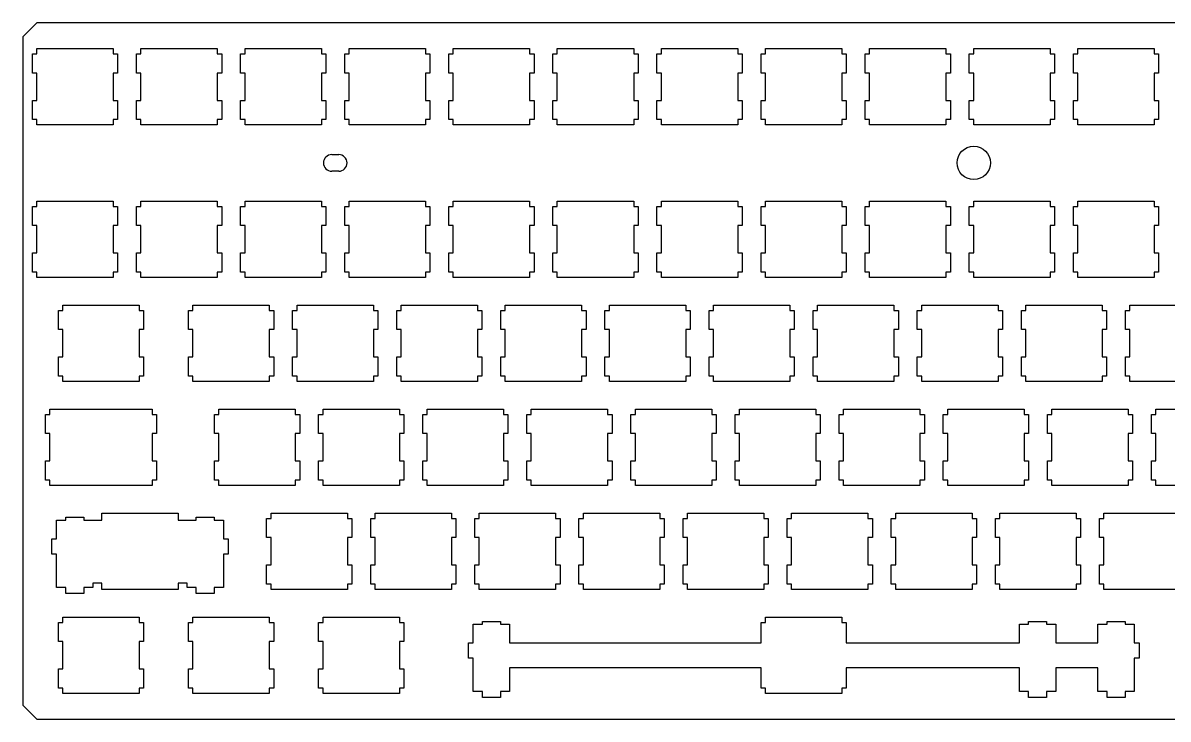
# Model space of a CAD drawing. Header units: inches. Extents: x 0.1 to 13.8, y 0.2 to 5.2.
# Drawn here: x 0.12 to 8.38, y 0.18 to 5.2 of the extents above; entities that cross this region are included whole.
import ezdxf

# ---------------------------------------------------------------- set-up
doc = ezdxf.new("R2010")
doc.units = ezdxf.units.IN
doc.header["$MEASUREMENT"] = 0
doc.layers.add('BLACK', color=1, linetype='Continuous', true_color=0xff0000)

msp = doc.modelspace()

# ---------------------------------------------------------------- linework, layer by layer
at = {"layer": 'BLACK', "color": 7, "true_color": 0xffffff}
for p, q in [((0.225, 5.195), (0.125, 5.095)), ((13.725, 5.195), (0.225, 5.195)), ((0.125, 5.095), (0.125, 0.275)), ((0.193, 4.8336), (0.193, 4.9714)), ((0.193, 4.9714), (0.225, 4.9714)), ((0.225, 5.01), (0.775, 5.01)), ((0.225, 4.9714), (0.225, 5.01)), ((0.775, 5.01), (0.775, 4.9714)), ((0.775, 4.9714), (0.807, 4.9714)), ((0.807, 4.9714), (0.807, 4.8336)), ((0.943, 4.8336), (0.943, 4.9714)), ((0.943, 4.9714), (0.975, 4.9714)), ((0.975, 4.9714), (0.975, 5.01)), ((0.975, 5.01), (1.525, 5.01)), ((1.525, 5.01), (1.525, 4.9714)), ((1.525, 4.9714), (1.557, 4.9714)), ((1.557, 4.9714), (1.557, 4.8336)), ((1.693, 4.8336), (1.693, 4.9714)), ((1.693, 4.9714), (1.725, 4.9714)), ((1.725, 5.01), (2.275, 5.01)), ((1.725, 4.9714), (1.725, 5.01)), ((2.275, 5.01), (2.275, 4.9714)), ((2.275, 4.9714), (2.307, 4.9714)), ((2.307, 4.9714), (2.307, 4.8336)), ((2.443, 4.8336), (2.443, 4.9714)), ((2.443, 4.9714), (2.475, 4.9714)), ((2.475, 5.01), (3.025, 5.01)), ((2.475, 4.9714), (2.475, 5.01)), ((3.025, 5.01), (3.025, 4.9714)), ((3.025, 4.9714), (3.057, 4.9714)), ((3.057, 4.9714), (3.057, 4.8336)), ((3.193, 4.8336), (3.193, 4.9714)), ((3.193, 4.9714), (3.225, 4.9714)), ((3.225, 4.9714), (3.225, 5.01)), ((3.225, 5.01), (3.775, 5.01)), ((3.775, 5.01), (3.775, 4.9714)), ((3.775, 4.9714), (3.807, 4.9714)), ((3.807, 4.9714), (3.807, 4.8336)), ((3.943, 4.8336), (3.943, 4.9714)), ((3.943, 4.9714), (3.975, 4.9714)), ((3.975, 4.9714), (3.975, 5.01)), ((3.975, 5.01), (4.525, 5.01)), ((4.525, 5.01), (4.525, 4.9714)), ((4.525, 4.9714), (4.557, 4.9714)), ((4.557, 4.9714), (4.557, 4.8336)), ((4.693, 4.8336), (4.693, 4.9714)), ((4.693, 4.9714), (4.725, 4.9714)), ((4.725, 5.01), (5.275, 5.01)), ((4.725, 4.9714), (4.725, 5.01)), ((5.275, 5.01), (5.275, 4.9714)), ((5.275, 4.9714), (5.307, 4.9714)), ((5.307, 4.9714), (5.307, 4.8336)), ((5.443, 4.8336), (5.443, 4.9714)), ((5.443, 4.9714), (5.475, 4.9714)), ((5.475, 5.01), (6.025, 5.01)), ((5.475, 4.9714), (5.475, 5.01)), ((6.025, 5.01), (6.025, 4.9714)), ((6.025, 4.9714), (6.057, 4.9714)), ((6.057, 4.9714), (6.057, 4.8336)), ((6.193, 4.8336), (6.193, 4.9714)), ((6.193, 4.9714), (6.225, 4.9714)), ((6.225, 5.01), (6.775, 5.01)), ((6.225, 4.9714), (6.225, 5.01)), ((6.775, 5.01), (6.775, 4.9714)), ((6.775, 4.9714), (6.807, 4.9714)), ((6.807, 4.9714), (6.807, 4.8336)), ((6.943, 4.8336), (6.943, 4.9714)), ((6.943, 4.9714), (6.975, 4.9714)), ((6.975, 5.01), (7.525, 5.01)), ((6.975, 4.9714), (6.975, 5.01)), ((7.525, 5.01), (7.525, 4.9714)), ((7.525, 4.9714), (7.557, 4.9714)), ((7.557, 4.9714), (7.557, 4.8336)), ((7.693, 4.8336), (7.693, 4.9714)), ((7.693, 4.9714), (7.725, 4.9714)), ((7.725, 5.01), (8.275, 5.01)), ((7.725, 4.9714), (7.725, 5.01)), ((8.275, 5.01), (8.275, 4.9714)), ((8.275, 4.9714), (8.307, 4.9714)), ((8.307, 4.9714), (8.307, 4.8336)), ((0.225, 4.8336), (0.193, 4.8336)), ((0.225, 4.6364), (0.225, 4.8336)), ((0.807, 4.8336), (0.775, 4.8336)), ((0.775, 4.8336), (0.775, 4.6364)), ((0.975, 4.8336), (0.943, 4.8336)), ((0.975, 4.6364), (0.975, 4.8336)), ((1.557, 4.8336), (1.525, 4.8336)), ((1.525, 4.8336), (1.525, 4.6364)), ((1.725, 4.8336), (1.693, 4.8336)), ((1.725, 4.6364), (1.725, 4.8336)), ((2.307, 4.8336), (2.275, 4.8336)), ((2.275, 4.8336), (2.275, 4.6364)), ((2.475, 4.8336), (2.443, 4.8336)), ((2.475, 4.6364), (2.475, 4.8336)), ((3.057, 4.8336), (3.025, 4.8336)), ((3.025, 4.8336), (3.025, 4.6364)), ((3.225, 4.8336), (3.193, 4.8336)), ((3.225, 4.6364), (3.225, 4.8336)), ((3.807, 4.8336), (3.775, 4.8336)), ((3.775, 4.8336), (3.775, 4.6364)), ((3.975, 4.8336), (3.943, 4.8336)), ((3.975, 4.6364), (3.975, 4.8336)), ((4.557, 4.8336), (4.525, 4.8336)), ((4.525, 4.8336), (4.525, 4.6364)), ((4.725, 4.8336), (4.693, 4.8336)), ((4.725, 4.6364), (4.725, 4.8336)), ((5.307, 4.8336), (5.275, 4.8336)), ((5.275, 4.8336), (5.275, 4.6364)), ((5.475, 4.8336), (5.443, 4.8336)), ((5.475, 4.6364), (5.475, 4.8336)), ((6.057, 4.8336), (6.025, 4.8336)), ((6.025, 4.8336), (6.025, 4.6364)), ((6.225, 4.8336), (6.193, 4.8336)), ((6.225, 4.6364), (6.225, 4.8336)), ((6.807, 4.8336), (6.775, 4.8336)), ((6.775, 4.8336), (6.775, 4.6364)), ((6.975, 4.8336), (6.943, 4.8336)), ((6.975, 4.6364), (6.975, 4.8336)), ((7.557, 4.8336), (7.525, 4.8336)), ((7.525, 4.8336), (7.525, 4.6364)), ((7.725, 4.8336), (7.693, 4.8336)), ((7.725, 4.6364), (7.725, 4.8336)), ((8.307, 4.8336), (8.275, 4.8336)), ((8.275, 4.8336), (8.275, 4.6364)), ((0.193, 4.4986), (0.193, 4.6364)), ((0.193, 4.6364), (0.225, 4.6364)), ((0.775, 4.6364), (0.807, 4.6364)), ((0.807, 4.6364), (0.807, 4.4986)), ((0.943, 4.4986), (0.943, 4.6364)), ((0.943, 4.6364), (0.975, 4.6364)), ((1.525, 4.6364), (1.557, 4.6364)), ((1.557, 4.6364), (1.557, 4.4986)), ((1.693, 4.4986), (1.693, 4.6364)), ((1.693, 4.6364), (1.725, 4.6364)), ((2.275, 4.6364), (2.307, 4.6364)), ((2.307, 4.6364), (2.307, 4.4986)), ((2.443, 4.4986), (2.443, 4.6364)), ((2.443, 4.6364), (2.475, 4.6364)), ((3.025, 4.6364), (3.057, 4.6364)), ((3.057, 4.6364), (3.057, 4.4986)), ((3.193, 4.4986), (3.193, 4.6364)), ((3.193, 4.6364), (3.225, 4.6364)), ((3.775, 4.6364), (3.807, 4.6364)), ((3.807, 4.6364), (3.807, 4.4986)), ((3.943, 4.4986), (3.943, 4.6364)), ((3.943, 4.6364), (3.975, 4.6364)), ((4.525, 4.6364), (4.557, 4.6364)), ((4.557, 4.6364), (4.557, 4.4986)), ((4.693, 4.4986), (4.693, 4.6364)), ((4.693, 4.6364), (4.725, 4.6364)), ((5.275, 4.6364), (5.307, 4.6364)), ((5.307, 4.6364), (5.307, 4.4986)), ((5.443, 4.4986), (5.443, 4.6364)), ((5.443, 4.6364), (5.475, 4.6364)), ((6.025, 4.6364), (6.057, 4.6364)), ((6.057, 4.6364), (6.057, 4.4986)), ((6.193, 4.4986), (6.193, 4.6364)), ((6.193, 4.6364), (6.225, 4.6364)), ((6.775, 4.6364), (6.807, 4.6364)), ((6.807, 4.6364), (6.807, 4.4986)), ((6.943, 4.4986), (6.943, 4.6364)), ((6.943, 4.6364), (6.975, 4.6364)), ((7.525, 4.6364), (7.557, 4.6364)), ((7.557, 4.6364), (7.557, 4.4986)), ((7.693, 4.4986), (7.693, 4.6364)), ((7.693, 4.6364), (7.725, 4.6364)), ((8.275, 4.6364), (8.307, 4.6364)), ((8.307, 4.6364), (8.307, 4.4986)), ((0.225, 4.4986), (0.193, 4.4986)), ((0.225, 4.46), (0.225, 4.4986)), ((0.775, 4.46), (0.225, 4.46)), ((0.807, 4.4986), (0.775, 4.4986)), ((0.775, 4.4986), (0.775, 4.46)), ((0.975, 4.4986), (0.943, 4.4986)), ((0.975, 4.46), (0.975, 4.4986)), ((1.525, 4.46), (0.975, 4.46)), ((1.557, 4.4986), (1.525, 4.4986)), ((1.525, 4.4986), (1.525, 4.46)), ((1.725, 4.4986), (1.693, 4.4986)), ((1.725, 4.46), (1.725, 4.4986)), ((2.275, 4.46), (1.725, 4.46)), ((2.307, 4.4986), (2.275, 4.4986)), ((2.275, 4.4986), (2.275, 4.46)), ((2.475, 4.4986), (2.443, 4.4986)), ((2.475, 4.46), (2.475, 4.4986)), ((3.025, 4.46), (2.475, 4.46)), ((3.057, 4.4986), (3.025, 4.4986)), ((3.025, 4.4986), (3.025, 4.46)), ((3.225, 4.4986), (3.193, 4.4986)), ((3.225, 4.46), (3.225, 4.4986)), ((3.775, 4.46), (3.225, 4.46)), ((3.807, 4.4986), (3.775, 4.4986)), ((3.775, 4.4986), (3.775, 4.46)), ((3.975, 4.4986), (3.943, 4.4986)), ((3.975, 4.46), (3.975, 4.4986)), ((4.525, 4.46), (3.975, 4.46)), ((4.557, 4.4986), (4.525, 4.4986)), ((4.525, 4.4986), (4.525, 4.46)), ((4.725, 4.4986), (4.693, 4.4986)), ((4.725, 4.46), (4.725, 4.4986)), ((5.275, 4.46), (4.725, 4.46)), ((5.307, 4.4986), (5.275, 4.4986)), ((5.275, 4.4986), (5.275, 4.46)), ((5.475, 4.4986), (5.443, 4.4986)), ((5.475, 4.46), (5.475, 4.4986)), ((6.025, 4.46), (5.475, 4.46)), ((6.057, 4.4986), (6.025, 4.4986)), ((6.025, 4.4986), (6.025, 4.46)), ((6.225, 4.4986), (6.193, 4.4986)), ((6.225, 4.46), (6.225, 4.4986)), ((6.775, 4.46), (6.225, 4.46)), ((6.807, 4.4986), (6.775, 4.4986)), ((6.775, 4.4986), (6.775, 4.46)), ((6.975, 4.4986), (6.943, 4.4986)), ((6.975, 4.46), (6.975, 4.4986)), ((7.525, 4.46), (6.975, 4.46)), ((7.557, 4.4986), (7.525, 4.4986)), ((7.525, 4.4986), (7.525, 4.46)), ((7.725, 4.4986), (7.693, 4.4986)), ((7.725, 4.46), (7.725, 4.4986)), ((8.275, 4.46), (7.725, 4.46)), ((8.307, 4.4986), (8.275, 4.4986)), ((8.275, 4.4986), (8.275, 4.46)), ((2.35, 4.245), (2.4, 4.245)), ((2.4, 4.125), (2.35, 4.125)), ((0.225, 3.91), (0.775, 3.91)), ((0.225, 3.8714), (0.225, 3.91)), ((0.775, 3.91), (0.775, 3.8714)), ((0.975, 3.91), (1.525, 3.91)), ((0.975, 3.8714), (0.975, 3.91)), ((1.525, 3.91), (1.525, 3.8714)), ((1.725, 3.91), (2.275, 3.91)), ((1.725, 3.8714), (1.725, 3.91)), ((2.275, 3.91), (2.275, 3.8714)), ((2.475, 3.91), (3.025, 3.91)), ((2.475, 3.8714), (2.475, 3.91)), ((3.025, 3.91), (3.025, 3.8714)), ((3.225, 3.8714), (3.225, 3.91)), ((3.225, 3.91), (3.775, 3.91)), ((3.775, 3.91), (3.775, 3.8714)), ((3.975, 3.8714), (3.975, 3.91)), ((3.975, 3.91), (4.525, 3.91)), ((4.525, 3.91), (4.525, 3.8714)), ((4.725, 3.91), (5.275, 3.91)), ((4.725, 3.8714), (4.725, 3.91)), ((5.275, 3.91), (5.275, 3.8714)), ((5.475, 3.91), (6.025, 3.91)), ((5.475, 3.8714), (5.475, 3.91)), ((6.025, 3.91), (6.025, 3.8714)), ((6.225, 3.91), (6.775, 3.91)), ((6.225, 3.8714), (6.225, 3.91)), ((6.775, 3.91), (6.775, 3.8714)), ((6.975, 3.91), (7.525, 3.91)), ((6.975, 3.8714), (6.975, 3.91)), ((7.525, 3.91), (7.525, 3.8714)), ((7.725, 3.91), (8.275, 3.91)), ((7.725, 3.8714), (7.725, 3.91)), ((8.275, 3.91), (8.275, 3.8714)), ((0.193, 3.7336), (0.193, 3.8714)), ((0.193, 3.8714), (0.225, 3.8714)), ((0.775, 3.8714), (0.807, 3.8714)), ((0.807, 3.8714), (0.807, 3.7336)), ((0.943, 3.7336), (0.943, 3.8714)), ((0.943, 3.8714), (0.975, 3.8714)), ((1.525, 3.8714), (1.557, 3.8714)), ((1.557, 3.8714), (1.557, 3.7336)), ((1.693, 3.7336), (1.693, 3.8714)), ((1.693, 3.8714), (1.725, 3.8714)), ((2.275, 3.8714), (2.307, 3.8714)), ((2.307, 3.8714), (2.307, 3.7336)), ((2.443, 3.7336), (2.443, 3.8714)), ((2.443, 3.8714), (2.475, 3.8714)), ((3.025, 3.8714), (3.057, 3.8714)), ((3.057, 3.8714), (3.057, 3.7336)), ((3.193, 3.7336), (3.193, 3.8714)), ((3.193, 3.8714), (3.225, 3.8714)), ((3.775, 3.8714), (3.807, 3.8714)), ((3.807, 3.8714), (3.807, 3.7336)), ((3.943, 3.7336), (3.943, 3.8714)), ((3.943, 3.8714), (3.975, 3.8714)), ((4.525, 3.8714), (4.557, 3.8714)), ((4.557, 3.8714), (4.557, 3.7336)), ((4.693, 3.7336), (4.693, 3.8714)), ((4.693, 3.8714), (4.725, 3.8714)), ((5.275, 3.8714), (5.307, 3.8714)), ((5.307, 3.8714), (5.307, 3.7336)), ((5.443, 3.7336), (5.443, 3.8714)), ((5.443, 3.8714), (5.475, 3.8714)), ((6.025, 3.8714), (6.057, 3.8714)), ((6.057, 3.8714), (6.057, 3.7336)), ((6.193, 3.7336), (6.193, 3.8714)), ((6.193, 3.8714), (6.225, 3.8714)), ((6.775, 3.8714), (6.807, 3.8714)), ((6.807, 3.8714), (6.807, 3.7336)), ((6.943, 3.7336), (6.943, 3.8714)), ((6.943, 3.8714), (6.975, 3.8714)), ((7.525, 3.8714), (7.557, 3.8714)), ((7.557, 3.8714), (7.557, 3.7336)), ((7.693, 3.7336), (7.693, 3.8714)), ((7.693, 3.8714), (7.725, 3.8714)), ((8.275, 3.8714), (8.307, 3.8714)), ((8.307, 3.8714), (8.307, 3.7336)), ((0.225, 3.7336), (0.193, 3.7336)), ((0.225, 3.5364), (0.225, 3.7336)), ((0.807, 3.7336), (0.775, 3.7336)), ((0.775, 3.7336), (0.775, 3.5364)), ((0.975, 3.7336), (0.943, 3.7336)), ((0.975, 3.5364), (0.975, 3.7336)), ((1.557, 3.7336), (1.525, 3.7336)), ((1.525, 3.7336), (1.525, 3.5364)), ((1.725, 3.7336), (1.693, 3.7336)), ((1.725, 3.5364), (1.725, 3.7336)), ((2.307, 3.7336), (2.275, 3.7336)), ((2.275, 3.7336), (2.275, 3.5364)), ((2.475, 3.7336), (2.443, 3.7336)), ((2.475, 3.5364), (2.475, 3.7336)), ((3.057, 3.7336), (3.025, 3.7336)), ((3.025, 3.7336), (3.025, 3.5364)), ((3.225, 3.7336), (3.193, 3.7336)), ((3.225, 3.5364), (3.225, 3.7336)), ((3.807, 3.7336), (3.775, 3.7336)), ((3.775, 3.7336), (3.775, 3.5364)), ((3.975, 3.7336), (3.943, 3.7336)), ((3.975, 3.5364), (3.975, 3.7336)), ((4.557, 3.7336), (4.525, 3.7336)), ((4.525, 3.7336), (4.525, 3.5364)), ((4.725, 3.7336), (4.693, 3.7336)), ((4.725, 3.5364), (4.725, 3.7336)), ((5.307, 3.7336), (5.275, 3.7336)), ((5.275, 3.7336), (5.275, 3.5364)), ((5.475, 3.7336), (5.443, 3.7336)), ((5.475, 3.5364), (5.475, 3.7336)), ((6.057, 3.7336), (6.025, 3.7336)), ((6.025, 3.7336), (6.025, 3.5364)), ((6.225, 3.7336), (6.193, 3.7336)), ((6.225, 3.5364), (6.225, 3.7336)), ((6.807, 3.7336), (6.775, 3.7336)), ((6.775, 3.7336), (6.775, 3.5364)), ((6.975, 3.7336), (6.943, 3.7336)), ((6.975, 3.5364), (6.975, 3.7336)), ((7.557, 3.7336), (7.525, 3.7336)), ((7.525, 3.7336), (7.525, 3.5364)), ((7.725, 3.7336), (7.693, 3.7336)), ((7.725, 3.5364), (7.725, 3.7336)), ((8.307, 3.7336), (8.275, 3.7336)), ((8.275, 3.7336), (8.275, 3.5364)), ((0.193, 3.3986), (0.193, 3.5364)), ((0.193, 3.5364), (0.225, 3.5364)), ((0.775, 3.5364), (0.807, 3.5364)), ((0.807, 3.5364), (0.807, 3.3986)), ((0.943, 3.3986), (0.943, 3.5364)), ((0.943, 3.5364), (0.975, 3.5364)), ((1.525, 3.5364), (1.557, 3.5364)), ((1.557, 3.5364), (1.557, 3.3986)), ((1.693, 3.3986), (1.693, 3.5364)), ((1.693, 3.5364), (1.725, 3.5364)), ((2.275, 3.5364), (2.307, 3.5364)), ((2.307, 3.5364), (2.307, 3.3986)), ((2.443, 3.3986), (2.443, 3.5364)), ((2.443, 3.5364), (2.475, 3.5364)), ((3.025, 3.5364), (3.057, 3.5364)), ((3.057, 3.5364), (3.057, 3.3986)), ((3.193, 3.3986), (3.193, 3.5364)), ((3.193, 3.5364), (3.225, 3.5364)), ((3.775, 3.5364), (3.807, 3.5364)), ((3.807, 3.5364), (3.807, 3.3986)), ((3.943, 3.3986), (3.943, 3.5364)), ((3.943, 3.5364), (3.975, 3.5364)), ((4.525, 3.5364), (4.557, 3.5364)), ((4.557, 3.5364), (4.557, 3.3986)), ((4.693, 3.3986), (4.693, 3.5364)), ((4.693, 3.5364), (4.725, 3.5364)), ((5.275, 3.5364), (5.307, 3.5364)), ((5.307, 3.5364), (5.307, 3.3986)), ((5.443, 3.3986), (5.443, 3.5364)), ((5.443, 3.5364), (5.475, 3.5364)), ((6.025, 3.5364), (6.057, 3.5364)), ((6.057, 3.5364), (6.057, 3.3986)), ((6.193, 3.3986), (6.193, 3.5364)), ((6.193, 3.5364), (6.225, 3.5364)), ((6.775, 3.5364), (6.807, 3.5364)), ((6.807, 3.5364), (6.807, 3.3986)), ((6.943, 3.3986), (6.943, 3.5364)), ((6.943, 3.5364), (6.975, 3.5364)), ((7.525, 3.5364), (7.557, 3.5364)), ((7.557, 3.5364), (7.557, 3.3986)), ((7.693, 3.3986), (7.693, 3.5364)), ((7.693, 3.5364), (7.725, 3.5364)), ((8.275, 3.5364), (8.307, 3.5364)), ((8.307, 3.5364), (8.307, 3.3986)), ((0.225, 3.3986), (0.193, 3.3986)), ((0.225, 3.36), (0.225, 3.3986)), ((0.807, 3.3986), (0.775, 3.3986)), ((0.775, 3.3986), (0.775, 3.36)), ((0.975, 3.3986), (0.943, 3.3986)), ((0.975, 3.36), (0.975, 3.3986)), ((1.557, 3.3986), (1.525, 3.3986)), ((1.525, 3.3986), (1.525, 3.36)), ((1.725, 3.3986), (1.693, 3.3986)), ((1.725, 3.36), (1.725, 3.3986)), ((2.307, 3.3986), (2.275, 3.3986)), ((2.275, 3.3986), (2.275, 3.36)), ((2.475, 3.3986), (2.443, 3.3986)), ((2.475, 3.36), (2.475, 3.3986)), ((3.057, 3.3986), (3.025, 3.3986)), ((3.025, 3.3986), (3.025, 3.36)), ((3.225, 3.3986), (3.193, 3.3986)), ((3.225, 3.36), (3.225, 3.3986)), ((3.807, 3.3986), (3.775, 3.3986)), ((3.775, 3.3986), (3.775, 3.36)), ((3.975, 3.3986), (3.943, 3.3986)), ((3.975, 3.36), (3.975, 3.3986)), ((4.557, 3.3986), (4.525, 3.3986)), ((4.525, 3.3986), (4.525, 3.36)), ((4.725, 3.3986), (4.693, 3.3986)), ((4.725, 3.36), (4.725, 3.3986)), ((5.307, 3.3986), (5.275, 3.3986)), ((5.275, 3.3986), (5.275, 3.36)), ((5.475, 3.3986), (5.443, 3.3986)), ((5.475, 3.36), (5.475, 3.3986)), ((6.057, 3.3986), (6.025, 3.3986)), ((6.025, 3.3986), (6.025, 3.36)), ((6.225, 3.3986), (6.193, 3.3986)), ((6.225, 3.36), (6.225, 3.3986)), ((6.807, 3.3986), (6.775, 3.3986)), ((6.775, 3.3986), (6.775, 3.36)), ((6.975, 3.3986), (6.943, 3.3986)), ((6.975, 3.36), (6.975, 3.3986)), ((7.557, 3.3986), (7.525, 3.3986)), ((7.525, 3.3986), (7.525, 3.36)), ((7.725, 3.3986), (7.693, 3.3986)), ((7.725, 3.36), (7.725, 3.3986)), ((8.307, 3.3986), (8.275, 3.3986)), ((8.275, 3.3986), (8.275, 3.36)), ((0.775, 3.36), (0.225, 3.36)), ((1.525, 3.36), (0.975, 3.36)), ((2.275, 3.36), (1.725, 3.36)), ((3.025, 3.36), (2.475, 3.36)), ((3.775, 3.36), (3.225, 3.36)), ((4.525, 3.36), (3.975, 3.36)), ((5.275, 3.36), (4.725, 3.36)), ((6.025, 3.36), (5.475, 3.36)), ((6.775, 3.36), (6.225, 3.36)), ((7.525, 3.36), (6.975, 3.36)), ((8.275, 3.36), (7.725, 3.36)), ((0.4125, 3.16), (0.9625, 3.16)), ((0.4125, 3.1214), (0.4125, 3.16)), ((0.9625, 3.16), (0.9625, 3.1214)), ((1.35, 3.16), (1.9, 3.16)), ((1.35, 3.1214), (1.35, 3.16)), ((1.9, 3.16), (1.9, 3.1214)), ((2.1, 3.16), (2.65, 3.16)), ((2.1, 3.1214), (2.1, 3.16)), ((2.65, 3.16), (2.65, 3.1214)), ((2.85, 3.16), (3.4, 3.16)), ((2.85, 3.1214), (2.85, 3.16)), ((3.4, 3.16), (3.4, 3.1214)), ((3.6, 3.16), (4.15, 3.16)), ((3.6, 3.1214), (3.6, 3.16)), ((4.15, 3.16), (4.15, 3.1214)), ((4.35, 3.16), (4.9, 3.16)), ((4.35, 3.1214), (4.35, 3.16)), ((4.9, 3.16), (4.9, 3.1214)), ((5.1, 3.16), (5.65, 3.16)), ((5.1, 3.1214), (5.1, 3.16)), ((5.65, 3.16), (5.65, 3.1214)), ((5.85, 3.16), (6.4, 3.16)), ((5.85, 3.1214), (5.85, 3.16)), ((6.4, 3.16), (6.4, 3.1214)), ((6.6, 3.16), (7.15, 3.16)), ((6.6, 3.1214), (6.6, 3.16)), ((7.15, 3.16), (7.15, 3.1214)), ((7.35, 3.16), (7.9, 3.16)), ((7.35, 3.1214), (7.35, 3.16)), ((7.9, 3.16), (7.9, 3.1214)), ((8.1, 3.16), (8.65, 3.16)), ((8.1, 3.1214), (8.1, 3.16)), ((0.3805, 2.9836), (0.3805, 3.1214)), ((0.3805, 3.1214), (0.4125, 3.1214)), ((0.9625, 3.1214), (0.9945, 3.1214)), ((0.9945, 3.1214), (0.9945, 2.9836)), ((1.318, 2.9836), (1.318, 3.1214)), ((1.318, 3.1214), (1.35, 3.1214)), ((1.9, 3.1214), (1.932, 3.1214)), ((1.932, 3.1214), (1.932, 2.9836)), ((2.068, 2.9836), (2.068, 3.1214)), ((2.068, 3.1214), (2.1, 3.1214)), ((2.65, 3.1214), (2.682, 3.1214)), ((2.682, 3.1214), (2.682, 2.9836)), ((2.818, 2.9836), (2.818, 3.1214)), ((2.818, 3.1214), (2.85, 3.1214)), ((3.4, 3.1214), (3.432, 3.1214)), ((3.432, 3.1214), (3.432, 2.9836)), ((3.568, 2.9836), (3.568, 3.1214)), ((3.568, 3.1214), (3.6, 3.1214)), ((4.15, 3.1214), (4.182, 3.1214)), ((4.182, 3.1214), (4.182, 2.9836)), ((4.318, 2.9836), (4.318, 3.1214)), ((4.318, 3.1214), (4.35, 3.1214)), ((4.9, 3.1214), (4.932, 3.1214)), ((4.932, 3.1214), (4.932, 2.9836)), ((5.068, 2.9836), (5.068, 3.1214)), ((5.068, 3.1214), (5.1, 3.1214)), ((5.65, 3.1214), (5.682, 3.1214)), ((5.682, 3.1214), (5.682, 2.9836)), ((5.818, 2.9836), (5.818, 3.1214)), ((5.818, 3.1214), (5.85, 3.1214)), ((6.4, 3.1214), (6.432, 3.1214)), ((6.432, 3.1214), (6.432, 2.9836)), ((6.568, 2.9836), (6.568, 3.1214)), ((6.568, 3.1214), (6.6, 3.1214)), ((7.15, 3.1214), (7.182, 3.1214)), ((7.182, 3.1214), (7.182, 2.9836)), ((7.318, 2.9836), (7.318, 3.1214)), ((7.318, 3.1214), (7.35, 3.1214)), ((7.9, 3.1214), (7.932, 3.1214)), ((7.932, 3.1214), (7.932, 2.9836)), ((8.068, 2.9836), (8.068, 3.1214)), ((8.068, 3.1214), (8.1, 3.1214)), ((0.4125, 2.9836), (0.3805, 2.9836)), ((0.4125, 2.7864), (0.4125, 2.9836)), ((0.9945, 2.9836), (0.9625, 2.9836)), ((0.9625, 2.9836), (0.9625, 2.7864)), ((1.35, 2.9836), (1.318, 2.9836)), ((1.35, 2.7864), (1.35, 2.9836)), ((1.932, 2.9836), (1.9, 2.9836)), ((1.9, 2.9836), (1.9, 2.7864)), ((2.1, 2.9836), (2.068, 2.9836)), ((2.1, 2.7864), (2.1, 2.9836)), ((2.682, 2.9836), (2.65, 2.9836)), ((2.65, 2.9836), (2.65, 2.7864)), ((2.85, 2.9836), (2.818, 2.9836)), ((2.85, 2.7864), (2.85, 2.9836)), ((3.432, 2.9836), (3.4, 2.9836)), ((3.4, 2.9836), (3.4, 2.7864)), ((3.6, 2.9836), (3.568, 2.9836)), ((3.6, 2.7864), (3.6, 2.9836)), ((4.182, 2.9836), (4.15, 2.9836)), ((4.15, 2.9836), (4.15, 2.7864)), ((4.35, 2.9836), (4.318, 2.9836)), ((4.35, 2.7864), (4.35, 2.9836)), ((4.932, 2.9836), (4.9, 2.9836)), ((4.9, 2.9836), (4.9, 2.7864)), ((5.1, 2.9836), (5.068, 2.9836)), ((5.1, 2.7864), (5.1, 2.9836)), ((5.682, 2.9836), (5.65, 2.9836)), ((5.65, 2.9836), (5.65, 2.7864)), ((5.85, 2.9836), (5.818, 2.9836)), ((5.85, 2.7864), (5.85, 2.9836)), ((6.432, 2.9836), (6.4, 2.9836)), ((6.4, 2.9836), (6.4, 2.7864)), ((6.6, 2.9836), (6.568, 2.9836)), ((6.6, 2.7864), (6.6, 2.9836)), ((7.182, 2.9836), (7.15, 2.9836)), ((7.15, 2.9836), (7.15, 2.7864)), ((7.35, 2.9836), (7.318, 2.9836)), ((7.35, 2.7864), (7.35, 2.9836)), ((7.932, 2.9836), (7.9, 2.9836)), ((7.9, 2.9836), (7.9, 2.7864)), ((8.1, 2.9836), (8.068, 2.9836)), ((8.1, 2.7864), (8.1, 2.9836)), ((0.3805, 2.6486), (0.3805, 2.7864)), ((0.3805, 2.7864), (0.4125, 2.7864)), ((0.9625, 2.7864), (0.9945, 2.7864)), ((0.9945, 2.7864), (0.9945, 2.6486)), ((1.318, 2.6486), (1.318, 2.7864)), ((1.318, 2.7864), (1.35, 2.7864)), ((1.9, 2.7864), (1.932, 2.7864)), ((1.932, 2.7864), (1.932, 2.6486)), ((2.068, 2.6486), (2.068, 2.7864)), ((2.068, 2.7864), (2.1, 2.7864)), ((2.65, 2.7864), (2.682, 2.7864)), ((2.682, 2.7864), (2.682, 2.6486)), ((2.818, 2.6486), (2.818, 2.7864)), ((2.818, 2.7864), (2.85, 2.7864)), ((3.4, 2.7864), (3.432, 2.7864)), ((3.432, 2.7864), (3.432, 2.6486)), ((3.568, 2.6486), (3.568, 2.7864)), ((3.568, 2.7864), (3.6, 2.7864)), ((4.15, 2.7864), (4.182, 2.7864)), ((4.182, 2.7864), (4.182, 2.6486)), ((4.318, 2.6486), (4.318, 2.7864)), ((4.318, 2.7864), (4.35, 2.7864)), ((4.9, 2.7864), (4.932, 2.7864)), ((4.932, 2.7864), (4.932, 2.6486)), ((5.068, 2.6486), (5.068, 2.7864)), ((5.068, 2.7864), (5.1, 2.7864)), ((5.65, 2.7864), (5.682, 2.7864)), ((5.682, 2.7864), (5.682, 2.6486)), ((5.818, 2.6486), (5.818, 2.7864)), ((5.818, 2.7864), (5.85, 2.7864)), ((6.4, 2.7864), (6.432, 2.7864)), ((6.432, 2.7864), (6.432, 2.6486)), ((6.568, 2.6486), (6.568, 2.7864)), ((6.568, 2.7864), (6.6, 2.7864)), ((7.15, 2.7864), (7.182, 2.7864)), ((7.182, 2.7864), (7.182, 2.6486)), ((7.318, 2.6486), (7.318, 2.7864)), ((7.318, 2.7864), (7.35, 2.7864)), ((7.9, 2.7864), (7.932, 2.7864)), ((7.932, 2.7864), (7.932, 2.6486)), ((8.068, 2.6486), (8.068, 2.7864)), ((8.068, 2.7864), (8.1, 2.7864)), ((0.4125, 2.6486), (0.3805, 2.6486)), ((0.4125, 2.61), (0.4125, 2.6486)), ((0.9945, 2.6486), (0.9625, 2.6486)), ((0.9625, 2.6486), (0.9625, 2.61)), ((1.35, 2.6486), (1.318, 2.6486)), ((1.35, 2.61), (1.35, 2.6486)), ((1.932, 2.6486), (1.9, 2.6486)), ((1.9, 2.6486), (1.9, 2.61)), ((2.1, 2.6486), (2.068, 2.6486)), ((2.1, 2.61), (2.1, 2.6486)), ((2.682, 2.6486), (2.65, 2.6486)), ((2.65, 2.6486), (2.65, 2.61)), ((2.85, 2.6486), (2.818, 2.6486)), ((2.85, 2.61), (2.85, 2.6486)), ((3.432, 2.6486), (3.4, 2.6486)), ((3.4, 2.6486), (3.4, 2.61)), ((3.6, 2.6486), (3.568, 2.6486)), ((3.6, 2.61), (3.6, 2.6486)), ((4.182, 2.6486), (4.15, 2.6486)), ((4.15, 2.6486), (4.15, 2.61)), ((4.35, 2.6486), (4.318, 2.6486)), ((4.35, 2.61), (4.35, 2.6486)), ((4.932, 2.6486), (4.9, 2.6486)), ((4.9, 2.6486), (4.9, 2.61)), ((5.1, 2.6486), (5.068, 2.6486)), ((5.1, 2.61), (5.1, 2.6486)), ((5.682, 2.6486), (5.65, 2.6486)), ((5.65, 2.6486), (5.65, 2.61)), ((5.85, 2.6486), (5.818, 2.6486)), ((5.85, 2.61), (5.85, 2.6486)), ((6.432, 2.6486), (6.4, 2.6486)), ((6.4, 2.6486), (6.4, 2.61)), ((6.6, 2.6486), (6.568, 2.6486)), ((6.6, 2.61), (6.6, 2.6486)), ((7.182, 2.6486), (7.15, 2.6486)), ((7.15, 2.6486), (7.15, 2.61)), ((7.35, 2.6486), (7.318, 2.6486)), ((7.35, 2.61), (7.35, 2.6486)), ((7.932, 2.6486), (7.9, 2.6486)), ((7.9, 2.6486), (7.9, 2.61)), ((8.1, 2.6486), (8.068, 2.6486)), ((8.1, 2.61), (8.1, 2.6486)), ((0.9625, 2.61), (0.4125, 2.61)), ((1.9, 2.61), (1.35, 2.61)), ((2.65, 2.61), (2.1, 2.61)), ((3.4, 2.61), (2.85, 2.61)), ((4.15, 2.61), (3.6, 2.61)), ((4.9, 2.61), (4.35, 2.61)), ((5.65, 2.61), (5.1, 2.61)), ((6.4, 2.61), (5.85, 2.61)), ((7.15, 2.61), (6.6, 2.61)), ((7.9, 2.61), (7.35, 2.61)), ((8.65, 2.61), (8.1, 2.61)), ((0.3188, 2.41), (1.0563, 2.41)), ((0.3188, 2.3714), (0.3188, 2.41)), ((1.0563, 2.41), (1.0563, 2.3714)), ((1.5375, 2.41), (2.0875, 2.41)), ((1.5375, 2.3714), (1.5375, 2.41)), ((2.0875, 2.41), (2.0875, 2.3714)), ((2.2875, 2.41), (2.8375, 2.41)), ((2.2875, 2.3714), (2.2875, 2.41)), ((2.8375, 2.41), (2.8375, 2.3714)), ((3.0375, 2.41), (3.5875, 2.41)), ((3.0375, 2.3714), (3.0375, 2.41)), ((3.5875, 2.41), (3.5875, 2.3714)), ((3.7875, 2.41), (4.3375, 2.41)), ((3.7875, 2.3714), (3.7875, 2.41)), ((4.3375, 2.41), (4.3375, 2.3714)), ((4.5375, 2.41), (5.0875, 2.41)), ((4.5375, 2.3714), (4.5375, 2.41)), ((5.0875, 2.41), (5.0875, 2.3714)), ((5.2875, 2.41), (5.8375, 2.41)), ((5.2875, 2.3714), (5.2875, 2.41)), ((5.8375, 2.41), (5.8375, 2.3714)), ((6.0375, 2.41), (6.5875, 2.41)), ((6.0375, 2.3714), (6.0375, 2.41)), ((6.5875, 2.41), (6.5875, 2.3714)), ((6.7875, 2.41), (7.3375, 2.41)), ((6.7875, 2.3714), (6.7875, 2.41)), ((7.3375, 2.41), (7.3375, 2.3714)), ((7.5375, 2.41), (8.0875, 2.41)), ((7.5375, 2.3714), (7.5375, 2.41)), ((8.0875, 2.41), (8.0875, 2.3714)), ((8.2875, 2.41), (8.8375, 2.41)), ((8.2875, 2.3714), (8.2875, 2.41)), ((0.2868, 2.2336), (0.2868, 2.3714)), ((0.2868, 2.3714), (0.3188, 2.3714)), ((1.0563, 2.3714), (1.0883, 2.3714)), ((1.0883, 2.3714), (1.0883, 2.2336)), ((1.5055, 2.2336), (1.5055, 2.3714)), ((1.5055, 2.3714), (1.5375, 2.3714)), ((2.0875, 2.3714), (2.1195, 2.3714)), ((2.1195, 2.3714), (2.1195, 2.2336)), ((2.2555, 2.2336), (2.2555, 2.3714)), ((2.2555, 2.3714), (2.2875, 2.3714)), ((2.8375, 2.3714), (2.8695, 2.3714)), ((2.8695, 2.3714), (2.8695, 2.2336)), ((3.0055, 2.2336), (3.0055, 2.3714)), ((3.0055, 2.3714), (3.0375, 2.3714)), ((3.5875, 2.3714), (3.6195, 2.3714)), ((3.6195, 2.3714), (3.6195, 2.2336)), ((3.7555, 2.2336), (3.7555, 2.3714)), ((3.7555, 2.3714), (3.7875, 2.3714)), ((4.3375, 2.3714), (4.3695, 2.3714)), ((4.3695, 2.3714), (4.3695, 2.2336)), ((4.5055, 2.2336), (4.5055, 2.3714)), ((4.5055, 2.3714), (4.5375, 2.3714)), ((5.0875, 2.3714), (5.1195, 2.3714)), ((5.1195, 2.3714), (5.1195, 2.2336)), ((5.2555, 2.2336), (5.2555, 2.3714)), ((5.2555, 2.3714), (5.2875, 2.3714)), ((5.8375, 2.3714), (5.8695, 2.3714)), ((5.8695, 2.3714), (5.8695, 2.2336)), ((6.0055, 2.2336), (6.0055, 2.3714)), ((6.0055, 2.3714), (6.0375, 2.3714)), ((6.5875, 2.3714), (6.6195, 2.3714)), ((6.6195, 2.3714), (6.6195, 2.2336)), ((6.7555, 2.2336), (6.7555, 2.3714)), ((6.7555, 2.3714), (6.7875, 2.3714)), ((7.3375, 2.3714), (7.3695, 2.3714)), ((7.3695, 2.3714), (7.3695, 2.2336)), ((7.5055, 2.2336), (7.5055, 2.3714)), ((7.5055, 2.3714), (7.5375, 2.3714)), ((8.0875, 2.3714), (8.1195, 2.3714)), ((8.1195, 2.3714), (8.1195, 2.2336)), ((8.2555, 2.2336), (8.2555, 2.3714)), ((8.2555, 2.3714), (8.2875, 2.3714)), ((0.3188, 2.2336), (0.2868, 2.2336)), ((0.3188, 2.0364), (0.3188, 2.2336)), ((1.0883, 2.2336), (1.0563, 2.2336)), ((1.0563, 2.2336), (1.0563, 2.0364)), ((1.5375, 2.2336), (1.5055, 2.2336)), ((1.5375, 2.0364), (1.5375, 2.2336)), ((2.1195, 2.2336), (2.0875, 2.2336)), ((2.0875, 2.2336), (2.0875, 2.0364)), ((2.2875, 2.2336), (2.2555, 2.2336)), ((2.2875, 2.0364), (2.2875, 2.2336)), ((2.8695, 2.2336), (2.8375, 2.2336)), ((2.8375, 2.2336), (2.8375, 2.0364)), ((3.0375, 2.2336), (3.0055, 2.2336)), ((3.0375, 2.0364), (3.0375, 2.2336)), ((3.6195, 2.2336), (3.5875, 2.2336)), ((3.5875, 2.2336), (3.5875, 2.0364)), ((3.7875, 2.2336), (3.7555, 2.2336)), ((3.7875, 2.0364), (3.7875, 2.2336)), ((4.3695, 2.2336), (4.3375, 2.2336)), ((4.3375, 2.2336), (4.3375, 2.0364)), ((4.5375, 2.2336), (4.5055, 2.2336)), ((4.5375, 2.0364), (4.5375, 2.2336)), ((5.1195, 2.2336), (5.0875, 2.2336)), ((5.0875, 2.2336), (5.0875, 2.0364)), ((5.2875, 2.2336), (5.2555, 2.2336)), ((5.2875, 2.0364), (5.2875, 2.2336)), ((5.8695, 2.2336), (5.8375, 2.2336)), ((5.8375, 2.2336), (5.8375, 2.0364)), ((6.0375, 2.2336), (6.0055, 2.2336)), ((6.0375, 2.0364), (6.0375, 2.2336)), ((6.6195, 2.2336), (6.5875, 2.2336)), ((6.5875, 2.2336), (6.5875, 2.0364)), ((6.7875, 2.2336), (6.7555, 2.2336)), ((6.7875, 2.0364), (6.7875, 2.2336)), ((7.3695, 2.2336), (7.3375, 2.2336)), ((7.3375, 2.2336), (7.3375, 2.0364)), ((7.5375, 2.2336), (7.5055, 2.2336)), ((7.5375, 2.0364), (7.5375, 2.2336)), ((8.1195, 2.2336), (8.0875, 2.2336)), ((8.0875, 2.2336), (8.0875, 2.0364)), ((8.2875, 2.2336), (8.2555, 2.2336)), ((8.2875, 2.0364), (8.2875, 2.2336)), ((0.2868, 1.8986), (0.2868, 2.0364)), ((0.2868, 2.0364), (0.3188, 2.0364)), ((1.0563, 2.0364), (1.0883, 2.0364)), ((1.0883, 2.0364), (1.0883, 1.8986)), ((1.5055, 1.8986), (1.5055, 2.0364)), ((1.5055, 2.0364), (1.5375, 2.0364)), ((2.0875, 2.0364), (2.1195, 2.0364)), ((2.1195, 2.0364), (2.1195, 1.8986)), ((2.2555, 1.8986), (2.2555, 2.0364)), ((2.2555, 2.0364), (2.2875, 2.0364)), ((2.8375, 2.0364), (2.8695, 2.0364)), ((2.8695, 2.0364), (2.8695, 1.8986)), ((3.0055, 1.8986), (3.0055, 2.0364)), ((3.0055, 2.0364), (3.0375, 2.0364)), ((3.5875, 2.0364), (3.6195, 2.0364)), ((3.6195, 2.0364), (3.6195, 1.8986)), ((3.7555, 1.8986), (3.7555, 2.0364)), ((3.7555, 2.0364), (3.7875, 2.0364)), ((4.3375, 2.0364), (4.3695, 2.0364)), ((4.3695, 2.0364), (4.3695, 1.8986)), ((4.5055, 1.8986), (4.5055, 2.0364)), ((4.5055, 2.0364), (4.5375, 2.0364)), ((5.0875, 2.0364), (5.1195, 2.0364)), ((5.1195, 2.0364), (5.1195, 1.8986)), ((5.2555, 1.8986), (5.2555, 2.0364)), ((5.2555, 2.0364), (5.2875, 2.0364)), ((5.8375, 2.0364), (5.8695, 2.0364)), ((5.8695, 2.0364), (5.8695, 1.8986)), ((6.0055, 1.8986), (6.0055, 2.0364)), ((6.0055, 2.0364), (6.0375, 2.0364)), ((6.5875, 2.0364), (6.6195, 2.0364)), ((6.6195, 2.0364), (6.6195, 1.8986)), ((6.7555, 1.8986), (6.7555, 2.0364)), ((6.7555, 2.0364), (6.7875, 2.0364)), ((7.3375, 2.0364), (7.3695, 2.0364)), ((7.3695, 2.0364), (7.3695, 1.8986)), ((7.5055, 1.8986), (7.5055, 2.0364)), ((7.5055, 2.0364), (7.5375, 2.0364)), ((8.0875, 2.0364), (8.1195, 2.0364)), ((8.1195, 2.0364), (8.1195, 1.8986)), ((8.2555, 1.8986), (8.2555, 2.0364)), ((8.2555, 2.0364), (8.2875, 2.0364)), ((0.3188, 1.8986), (0.2868, 1.8986)), ((0.3188, 1.86), (0.3188, 1.8986)), ((1.0883, 1.8986), (1.0563, 1.8986)), ((1.0563, 1.8986), (1.0563, 1.86)), ((1.5375, 1.8986), (1.5055, 1.8986)), ((1.5375, 1.86), (1.5375, 1.8986)), ((2.1195, 1.8986), (2.0875, 1.8986)), ((2.0875, 1.8986), (2.0875, 1.86)), ((2.2875, 1.8986), (2.2555, 1.8986)), ((2.2875, 1.86), (2.2875, 1.8986)), ((2.8695, 1.8986), (2.8375, 1.8986)), ((2.8375, 1.8986), (2.8375, 1.86)), ((3.0375, 1.8986), (3.0055, 1.8986)), ((3.0375, 1.86), (3.0375, 1.8986)), ((3.6195, 1.8986), (3.5875, 1.8986)), ((3.5875, 1.8986), (3.5875, 1.86)), ((3.7875, 1.8986), (3.7555, 1.8986)), ((3.7875, 1.86), (3.7875, 1.8986)), ((4.3695, 1.8986), (4.3375, 1.8986)), ((4.3375, 1.8986), (4.3375, 1.86)), ((4.5375, 1.8986), (4.5055, 1.8986)), ((4.5375, 1.86), (4.5375, 1.8986)), ((5.1195, 1.8986), (5.0875, 1.8986)), ((5.0875, 1.8986), (5.0875, 1.86)), ((5.2875, 1.8986), (5.2555, 1.8986)), ((5.2875, 1.86), (5.2875, 1.8986)), ((5.8695, 1.8986), (5.8375, 1.8986)), ((5.8375, 1.8986), (5.8375, 1.86)), ((6.0375, 1.8986), (6.0055, 1.8986)), ((6.0375, 1.86), (6.0375, 1.8986)), ((6.6195, 1.8986), (6.5875, 1.8986)), ((6.5875, 1.8986), (6.5875, 1.86)), ((6.7875, 1.8986), (6.7555, 1.8986)), ((6.7875, 1.86), (6.7875, 1.8986)), ((7.3695, 1.8986), (7.3375, 1.8986)), ((7.3375, 1.8986), (7.3375, 1.86)), ((7.5375, 1.8986), (7.5055, 1.8986)), ((7.5375, 1.86), (7.5375, 1.8986)), ((8.1195, 1.8986), (8.0875, 1.8986)), ((8.0875, 1.8986), (8.0875, 1.86)), ((8.2875, 1.8986), (8.2555, 1.8986)), ((8.2875, 1.86), (8.2875, 1.8986)), ((1.0563, 1.86), (0.3188, 1.86)), ((2.0875, 1.86), (1.5375, 1.86)), ((2.8375, 1.86), (2.2875, 1.86)), ((3.5875, 1.86), (3.0375, 1.86)), ((4.3375, 1.86), (3.7875, 1.86)), ((5.0875, 1.86), (4.5375, 1.86)), ((5.8375, 1.86), (5.2875, 1.86)), ((6.5875, 1.86), (6.0375, 1.86)), ((7.3375, 1.86), (6.7875, 1.86)), ((8.0875, 1.86), (7.5375, 1.86)), ((8.8375, 1.86), (8.2875, 1.86)), ((0.6938, 1.66), (1.2438, 1.66)), ((0.6938, 1.609), (0.6938, 1.66)), ((1.2438, 1.66), (1.2438, 1.609)), ((1.9125, 1.66), (2.4625, 1.66)), ((1.9125, 1.6214), (1.9125, 1.66)), ((2.4625, 1.66), (2.4625, 1.6214)), ((2.6625, 1.66), (3.2125, 1.66)), ((2.6625, 1.6214), (2.6625, 1.66)), ((3.2125, 1.66), (3.2125, 1.6214)), ((3.4125, 1.66), (3.9625, 1.66)), ((3.4125, 1.6214), (3.4125, 1.66)), ((3.9625, 1.66), (3.9625, 1.6214)), ((4.1625, 1.66), (4.7125, 1.66)), ((4.1625, 1.6214), (4.1625, 1.66)), ((4.7125, 1.66), (4.7125, 1.6214)), ((4.9125, 1.66), (5.4625, 1.66)), ((4.9125, 1.6214), (4.9125, 1.66)), ((5.4625, 1.66), (5.4625, 1.6214)), ((5.6625, 1.66), (6.2125, 1.66)), ((5.6625, 1.6214), (5.6625, 1.66)), ((6.2125, 1.66), (6.2125, 1.6214)), ((6.4125, 1.66), (6.9625, 1.66)), ((6.4125, 1.6214), (6.4125, 1.66)), ((6.9625, 1.66), (6.9625, 1.6214)), ((7.1625, 1.66), (7.7125, 1.66)), ((7.1625, 1.6214), (7.1625, 1.66)), ((7.7125, 1.66), (7.7125, 1.6214)), ((7.9125, 1.66), (8.4625, 1.66)), ((7.9125, 1.6214), (7.9125, 1.66)), ((0.3678, 1.475), (0.3678, 1.609)), ((0.3678, 1.609), (0.4338, 1.609)), ((0.4338, 1.609), (0.4338, 1.63)), ((0.4338, 1.63), (0.5638, 1.63)), ((0.5638, 1.63), (0.5638, 1.609)), ((0.5638, 1.609), (0.6938, 1.609)), ((1.2438, 1.609), (1.3738, 1.609)), ((1.3738, 1.609), (1.3738, 1.63)), ((1.3738, 1.63), (1.5038, 1.63)), ((1.5038, 1.63), (1.5038, 1.609)), ((1.5038, 1.609), (1.5698, 1.609)), ((1.5698, 1.609), (1.5698, 1.475)), ((1.8805, 1.4836), (1.8805, 1.6214)), ((1.8805, 1.6214), (1.9125, 1.6214)), ((2.4625, 1.6214), (2.4945, 1.6214)), ((2.4945, 1.6214), (2.4945, 1.4836)), ((2.6305, 1.4836), (2.6305, 1.6214)), ((2.6305, 1.6214), (2.6625, 1.6214)), ((3.2125, 1.6214), (3.2445, 1.6214)), ((3.2445, 1.6214), (3.2445, 1.4836)), ((3.3805, 1.4836), (3.3805, 1.6214)), ((3.3805, 1.6214), (3.4125, 1.6214)), ((3.9625, 1.6214), (3.9945, 1.6214)), ((3.9945, 1.6214), (3.9945, 1.4836)), ((4.1305, 1.4836), (4.1305, 1.6214)), ((4.1305, 1.6214), (4.1625, 1.6214)), ((4.7125, 1.6214), (4.7445, 1.6214)), ((4.7445, 1.6214), (4.7445, 1.4836)), ((4.8805, 1.4836), (4.8805, 1.6214)), ((4.8805, 1.6214), (4.9125, 1.6214)), ((5.4625, 1.6214), (5.4945, 1.6214)), ((5.4945, 1.6214), (5.4945, 1.4836)), ((5.6305, 1.4836), (5.6305, 1.6214)), ((5.6305, 1.6214), (5.6625, 1.6214)), ((6.2125, 1.6214), (6.2445, 1.6214)), ((6.2445, 1.6214), (6.2445, 1.4836)), ((6.3805, 1.4836), (6.3805, 1.6214)), ((6.3805, 1.6214), (6.4125, 1.6214)), ((6.9625, 1.6214), (6.9945, 1.6214)), ((6.9945, 1.6214), (6.9945, 1.4836)), ((7.1305, 1.4836), (7.1305, 1.6214)), ((7.1305, 1.6214), (7.1625, 1.6214)), ((7.7125, 1.6214), (7.7445, 1.6214)), ((7.7445, 1.6214), (7.7445, 1.4836)), ((7.8805, 1.4836), (7.8805, 1.6214)), ((7.8805, 1.6214), (7.9125, 1.6214)), ((0.3328, 1.365), (0.3328, 1.475)), ((0.3328, 1.475), (0.3678, 1.475)), ((1.5698, 1.475), (1.6048, 1.475)), ((1.6048, 1.475), (1.6048, 1.365)), ((1.9125, 1.4836), (1.8805, 1.4836)), ((1.9125, 1.2864), (1.9125, 1.4836)), ((2.4945, 1.4836), (2.4625, 1.4836)), ((2.4625, 1.4836), (2.4625, 1.2864)), ((2.6625, 1.4836), (2.6305, 1.4836)), ((2.6625, 1.2864), (2.6625, 1.4836)), ((3.2445, 1.4836), (3.2125, 1.4836)), ((3.2125, 1.4836), (3.2125, 1.2864)), ((3.4125, 1.4836), (3.3805, 1.4836)), ((3.4125, 1.2864), (3.4125, 1.4836)), ((3.9945, 1.4836), (3.9625, 1.4836)), ((3.9625, 1.4836), (3.9625, 1.2864)), ((4.1625, 1.4836), (4.1305, 1.4836)), ((4.1625, 1.2864), (4.1625, 1.4836)), ((4.7445, 1.4836), (4.7125, 1.4836)), ((4.7125, 1.4836), (4.7125, 1.2864)), ((4.9125, 1.4836), (4.8805, 1.4836)), ((4.9125, 1.2864), (4.9125, 1.4836)), ((5.4945, 1.4836), (5.4625, 1.4836)), ((5.4625, 1.4836), (5.4625, 1.2864)), ((5.6625, 1.4836), (5.6305, 1.4836)), ((5.6625, 1.2864), (5.6625, 1.4836)), ((6.2445, 1.4836), (6.2125, 1.4836)), ((6.2125, 1.4836), (6.2125, 1.2864)), ((6.4125, 1.4836), (6.3805, 1.4836)), ((6.4125, 1.2864), (6.4125, 1.4836)), ((6.9945, 1.4836), (6.9625, 1.4836)), ((6.9625, 1.4836), (6.9625, 1.2864)), ((7.1625, 1.4836), (7.1305, 1.4836)), ((7.1625, 1.2864), (7.1625, 1.4836)), ((7.7445, 1.4836), (7.7125, 1.4836)), ((7.7125, 1.4836), (7.7125, 1.2864)), ((7.9125, 1.4836), (7.8805, 1.4836)), ((7.9125, 1.2864), (7.9125, 1.4836)), ((0.3678, 1.365), (0.3328, 1.365)), ((0.3678, 1.125), (0.3678, 1.365)), ((1.6048, 1.365), (1.5698, 1.365)), ((1.5698, 1.365), (1.5698, 1.125)), ((1.8805, 1.1486), (1.8805, 1.2864)), ((1.8805, 1.2864), (1.9125, 1.2864)), ((2.4625, 1.2864), (2.4945, 1.2864)), ((2.4945, 1.2864), (2.4945, 1.1486)), ((2.6305, 1.1486), (2.6305, 1.2864)), ((2.6305, 1.2864), (2.6625, 1.2864)), ((3.2125, 1.2864), (3.2445, 1.2864)), ((3.2445, 1.2864), (3.2445, 1.1486)), ((3.3805, 1.1486), (3.3805, 1.2864)), ((3.3805, 1.2864), (3.4125, 1.2864)), ((3.9625, 1.2864), (3.9945, 1.2864)), ((3.9945, 1.2864), (3.9945, 1.1486)), ((4.1305, 1.1486), (4.1305, 1.2864)), ((4.1305, 1.2864), (4.1625, 1.2864)), ((4.7125, 1.2864), (4.7445, 1.2864)), ((4.7445, 1.2864), (4.7445, 1.1486)), ((4.8805, 1.1486), (4.8805, 1.2864)), ((4.8805, 1.2864), (4.9125, 1.2864)), ((5.4625, 1.2864), (5.4945, 1.2864)), ((5.4945, 1.2864), (5.4945, 1.1486)), ((5.6305, 1.1486), (5.6305, 1.2864)), ((5.6305, 1.2864), (5.6625, 1.2864)), ((6.2125, 1.2864), (6.2445, 1.2864)), ((6.2445, 1.2864), (6.2445, 1.1486)), ((6.3805, 1.1486), (6.3805, 1.2864)), ((6.3805, 1.2864), (6.4125, 1.2864)), ((6.9625, 1.2864), (6.9945, 1.2864)), ((6.9945, 1.2864), (6.9945, 1.1486)), ((7.1305, 1.1486), (7.1305, 1.2864)), ((7.1305, 1.2864), (7.1625, 1.2864)), ((7.7125, 1.2864), (7.7445, 1.2864)), ((7.7445, 1.2864), (7.7445, 1.1486)), ((7.8805, 1.1486), (7.8805, 1.2864)), ((7.8805, 1.2864), (7.9125, 1.2864)), ((0.6938, 1.156), (0.6298, 1.156)), ((0.6298, 1.156), (0.6298, 1.125)), ((0.6938, 1.11), (0.6938, 1.156)), ((1.3078, 1.156), (1.2438, 1.156)), ((1.2438, 1.156), (1.2438, 1.11)), ((1.3078, 1.125), (1.3078, 1.156)), ((0.4338, 1.125), (0.3678, 1.125)), ((0.4338, 1.08), (0.4338, 1.125)), ((0.5638, 1.08), (0.4338, 1.08)), ((0.6298, 1.125), (0.5638, 1.125)), ((0.5638, 1.125), (0.5638, 1.08)), ((1.2438, 1.11), (0.6938, 1.11)), ((1.3738, 1.125), (1.3078, 1.125)), ((1.3738, 1.08), (1.3738, 1.125)), ((1.5038, 1.08), (1.3738, 1.08)), ((1.5698, 1.125), (1.5038, 1.125)), ((1.5038, 1.125), (1.5038, 1.08)), ((1.9125, 1.1486), (1.8805, 1.1486)), ((1.9125, 1.11), (1.9125, 1.1486)), ((2.4625, 1.11), (1.9125, 1.11)), ((2.4945, 1.1486), (2.4625, 1.1486)), ((2.4625, 1.1486), (2.4625, 1.11)), ((2.6625, 1.1486), (2.6305, 1.1486)), ((2.6625, 1.11), (2.6625, 1.1486)), ((3.2125, 1.11), (2.6625, 1.11)), ((3.2445, 1.1486), (3.2125, 1.1486)), ((3.2125, 1.1486), (3.2125, 1.11)), ((3.4125, 1.1486), (3.3805, 1.1486)), ((3.4125, 1.11), (3.4125, 1.1486)), ((3.9625, 1.11), (3.4125, 1.11)), ((3.9945, 1.1486), (3.9625, 1.1486)), ((3.9625, 1.1486), (3.9625, 1.11)), ((4.1625, 1.1486), (4.1305, 1.1486)), ((4.1625, 1.11), (4.1625, 1.1486)), ((4.7125, 1.11), (4.1625, 1.11)), ((4.7445, 1.1486), (4.7125, 1.1486)), ((4.7125, 1.1486), (4.7125, 1.11)), ((4.9125, 1.1486), (4.8805, 1.1486)), ((4.9125, 1.11), (4.9125, 1.1486)), ((5.4625, 1.11), (4.9125, 1.11)), ((5.4945, 1.1486), (5.4625, 1.1486)), ((5.4625, 1.1486), (5.4625, 1.11)), ((5.6625, 1.1486), (5.6305, 1.1486)), ((5.6625, 1.11), (5.6625, 1.1486)), ((6.2125, 1.11), (5.6625, 1.11)), ((6.2445, 1.1486), (6.2125, 1.1486)), ((6.2125, 1.1486), (6.2125, 1.11)), ((6.4125, 1.1486), (6.3805, 1.1486)), ((6.4125, 1.11), (6.4125, 1.1486)), ((6.9625, 1.11), (6.4125, 1.11)), ((6.9945, 1.1486), (6.9625, 1.1486)), ((6.9625, 1.1486), (6.9625, 1.11)), ((7.1625, 1.1486), (7.1305, 1.1486)), ((7.1625, 1.11), (7.1625, 1.1486)), ((7.7125, 1.11), (7.1625, 1.11)), ((7.7445, 1.1486), (7.7125, 1.1486)), ((7.7125, 1.1486), (7.7125, 1.11)), ((7.9125, 1.1486), (7.8805, 1.1486)), ((7.9125, 1.11), (7.9125, 1.1486)), ((8.4625, 1.11), (7.9125, 1.11)), ((0.4125, 0.91), (0.9625, 0.91)), ((0.4125, 0.8714), (0.4125, 0.91)), ((0.9625, 0.91), (0.9625, 0.8714)), ((1.35, 0.91), (1.9, 0.91)), ((1.35, 0.8714), (1.35, 0.91)), ((1.9, 0.91), (1.9, 0.8714)), ((2.2875, 0.91), (2.8375, 0.91)), ((2.2875, 0.8714), (2.2875, 0.91)), ((2.8375, 0.91), (2.8375, 0.8714)), ((5.475, 0.91), (6.025, 0.91)), ((5.475, 0.8714), (5.475, 0.91)), ((6.025, 0.91), (6.025, 0.8714)), ((0.3805, 0.7336), (0.3805, 0.8714)), ((0.3805, 0.8714), (0.4125, 0.8714)), ((0.9625, 0.8714), (0.9945, 0.8714)), ((0.9945, 0.8714), (0.9945, 0.7336)), ((1.318, 0.7336), (1.318, 0.8714)), ((1.318, 0.8714), (1.35, 0.8714)), ((1.9, 0.8714), (1.932, 0.8714)), ((1.932, 0.8714), (1.932, 0.7336)), ((2.2555, 0.7336), (2.2555, 0.8714)), ((2.2555, 0.8714), (2.2875, 0.8714)), ((2.8375, 0.8714), (2.8695, 0.8714)), ((2.8695, 0.8714), (2.8695, 0.7336)), ((3.369, 0.725), (3.369, 0.859)), ((3.369, 0.859), (3.435, 0.859)), ((3.435, 0.859), (3.435, 0.88)), ((3.435, 0.88), (3.565, 0.88)), ((3.565, 0.88), (3.565, 0.859)), ((3.565, 0.859), (3.631, 0.859)), ((3.631, 0.859), (3.631, 0.725)), ((5.443, 0.725), (5.443, 0.8714)), ((5.443, 0.8714), (5.475, 0.8714)), ((6.025, 0.8714), (6.057, 0.8714)), ((6.057, 0.8714), (6.057, 0.725)), ((7.304, 0.725), (7.304, 0.859)), ((7.304, 0.859), (7.37, 0.859)), ((7.37, 0.859), (7.37, 0.88)), ((7.37, 0.88), (7.5, 0.88)), ((7.5, 0.88), (7.5, 0.859)), ((7.5, 0.859), (7.566, 0.859)), ((7.566, 0.859), (7.566, 0.725)), ((7.869, 0.725), (7.869, 0.859)), ((7.869, 0.859), (7.935, 0.859)), ((7.935, 0.859), (7.935, 0.88)), ((7.935, 0.88), (8.065, 0.88)), ((8.065, 0.88), (8.065, 0.859)), ((8.065, 0.859), (8.131, 0.859)), ((8.131, 0.859), (8.131, 0.725)), ((0.4125, 0.7336), (0.3805, 0.7336)), ((0.4125, 0.5364), (0.4125, 0.7336)), ((0.9945, 0.7336), (0.9625, 0.7336)), ((0.9625, 0.7336), (0.9625, 0.5364)), ((1.35, 0.7336), (1.318, 0.7336)), ((1.35, 0.5364), (1.35, 0.7336)), ((1.932, 0.7336), (1.9, 0.7336)), ((1.9, 0.7336), (1.9, 0.5364)), ((2.2875, 0.7336), (2.2555, 0.7336)), ((2.2875, 0.5364), (2.2875, 0.7336)), ((2.8695, 0.7336), (2.8375, 0.7336)), ((2.8375, 0.7336), (2.8375, 0.5364)), ((3.334, 0.615), (3.334, 0.725)), ((3.334, 0.725), (3.369, 0.725)), ((3.631, 0.725), (5.443, 0.725)), ((6.057, 0.725), (7.304, 0.725)), ((7.566, 0.725), (7.869, 0.725)), ((8.131, 0.725), (8.166, 0.725)), ((8.166, 0.725), (8.166, 0.615)), ((3.369, 0.615), (3.334, 0.615)), ((3.369, 0.375), (3.369, 0.615)), ((8.166, 0.615), (8.131, 0.615)), ((8.131, 0.615), (8.131, 0.375)), ((0.3805, 0.3986), (0.3805, 0.5364)), ((0.3805, 0.5364), (0.4125, 0.5364)), ((0.9625, 0.5364), (0.9945, 0.5364)), ((0.9945, 0.5364), (0.9945, 0.3986)), ((1.318, 0.3986), (1.318, 0.5364)), ((1.318, 0.5364), (1.35, 0.5364)), ((1.9, 0.5364), (1.932, 0.5364)), ((1.932, 0.5364), (1.932, 0.3986)), ((2.2555, 0.3986), (2.2555, 0.5364)), ((2.2555, 0.5364), (2.2875, 0.5364)), ((2.8375, 0.5364), (2.8695, 0.5364)), ((2.8695, 0.5364), (2.8695, 0.3986)), ((5.443, 0.545), (3.631, 0.545)), ((3.631, 0.545), (3.631, 0.375)), ((5.443, 0.3986), (5.443, 0.545)), ((7.304, 0.545), (6.057, 0.545)), ((6.057, 0.545), (6.057, 0.3986)), ((7.304, 0.375), (7.304, 0.545)), ((7.869, 0.545), (7.566, 0.545)), ((7.566, 0.545), (7.566, 0.375)), ((7.869, 0.375), (7.869, 0.545)), ((0.4125, 0.3986), (0.3805, 0.3986)), ((0.4125, 0.36), (0.4125, 0.3986)), ((0.9625, 0.36), (0.4125, 0.36)), ((0.9945, 0.3986), (0.9625, 0.3986)), ((0.9625, 0.3986), (0.9625, 0.36)), ((1.35, 0.3986), (1.318, 0.3986)), ((1.35, 0.36), (1.35, 0.3986)), ((1.9, 0.36), (1.35, 0.36)), ((1.932, 0.3986), (1.9, 0.3986)), ((1.9, 0.3986), (1.9, 0.36)), ((2.2875, 0.3986), (2.2555, 0.3986)), ((2.2875, 0.36), (2.2875, 0.3986)), ((2.8375, 0.36), (2.2875, 0.36)), ((2.8695, 0.3986), (2.8375, 0.3986)), ((2.8375, 0.3986), (2.8375, 0.36)), ((3.435, 0.375), (3.369, 0.375)), ((3.435, 0.33), (3.435, 0.375)), ((3.565, 0.33), (3.435, 0.33)), ((3.631, 0.375), (3.565, 0.375)), ((3.565, 0.375), (3.565, 0.33)), ((5.475, 0.3986), (5.443, 0.3986)), ((5.475, 0.36), (5.475, 0.3986)), ((6.025, 0.36), (5.475, 0.36)), ((6.057, 0.3986), (6.025, 0.3986)), ((6.025, 0.3986), (6.025, 0.36)), ((7.37, 0.375), (7.304, 0.375)), ((7.37, 0.33), (7.37, 0.375)), ((7.5, 0.33), (7.37, 0.33)), ((7.566, 0.375), (7.5, 0.375)), ((7.5, 0.375), (7.5, 0.33)), ((7.935, 0.375), (7.869, 0.375)), ((7.935, 0.33), (7.935, 0.375)), ((8.065, 0.33), (7.935, 0.33)), ((8.131, 0.375), (8.065, 0.375)), ((8.065, 0.375), (8.065, 0.33)), ((0.125, 0.275), (0.225, 0.175)), ((0.225, 0.175), (13.725, 0.175))]:
    msp.add_line(p, q, dxfattribs=at)
msp.add_circle((6.975, 4.185), 0.12, dxfattribs=at)
for centre, start, end in [((2.35, 4.185), 90, 180), ((2.4, 4.185), 0, 90), ((2.35, 4.185), 180, 270), ((2.4, 4.185), 270, 0)]:
    msp.add_arc(centre, 0.06, start, end, dxfattribs=at)

doc.saveas('drawing.dxf')
